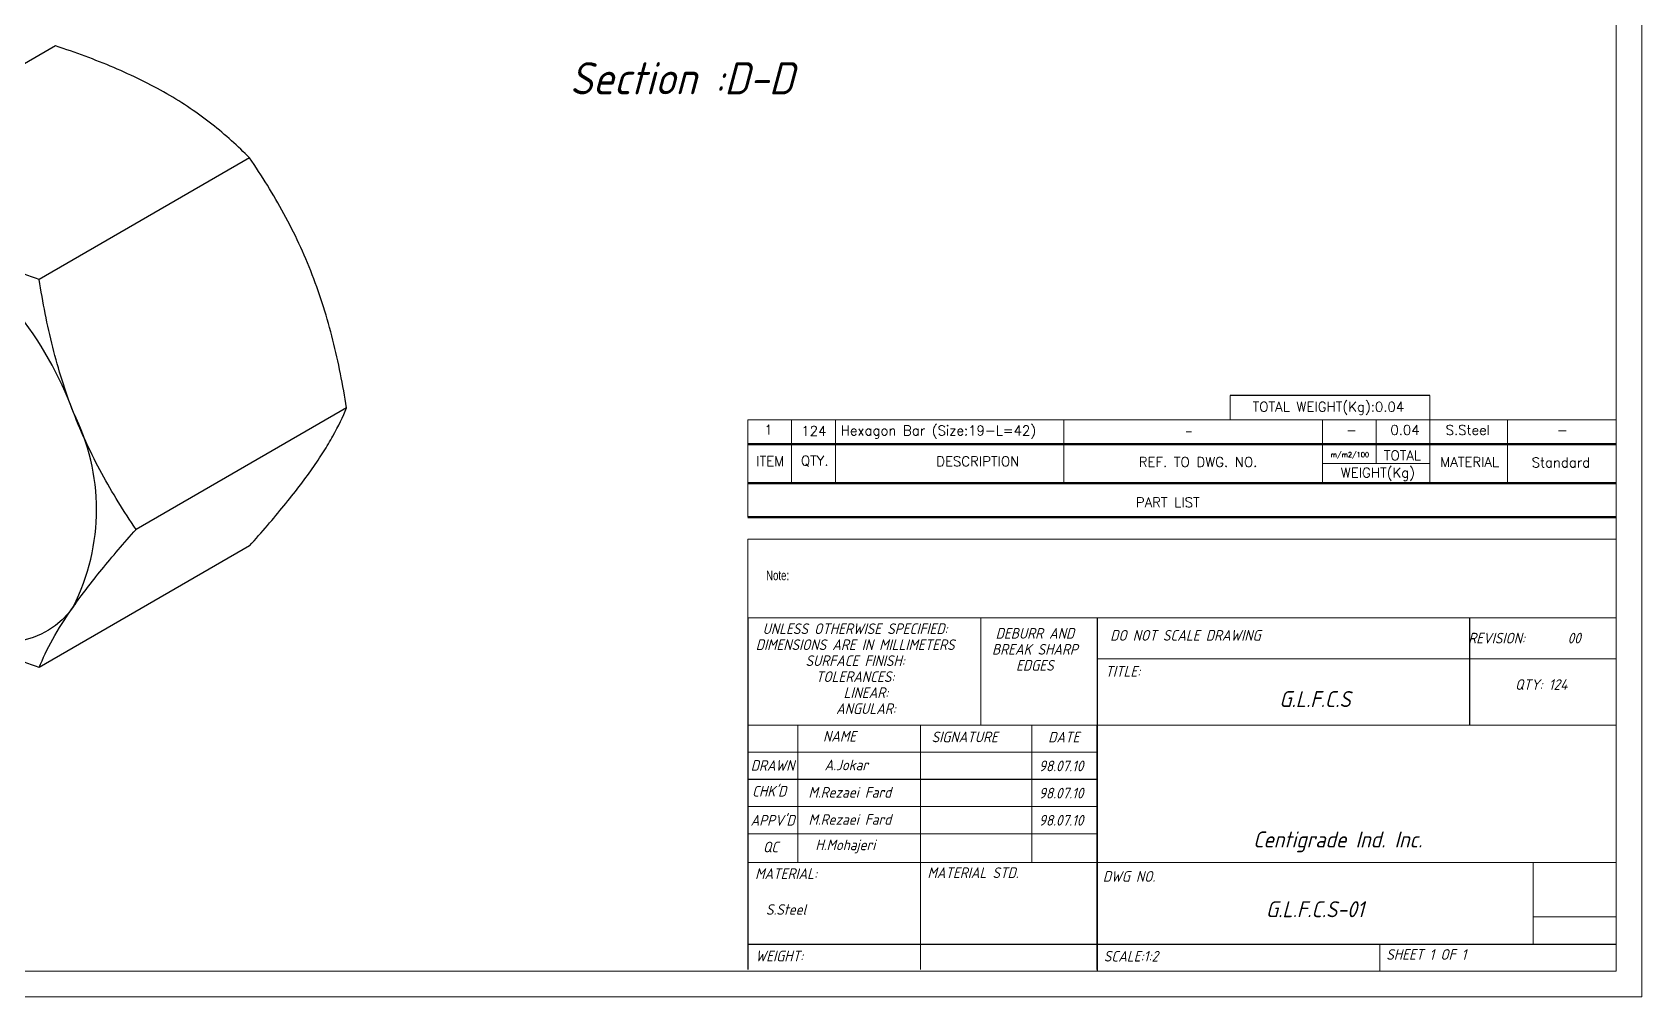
# Model space of a CAD drawing. Header units: millimetres. Extents: x 882 to 1669, y 507 to 913.
# Drawn here: x 916.5 to 972.8, y 507.2 to 540.9 of the extents above; entities that cross this region are included whole.
import ezdxf
from ezdxf.enums import TextEntityAlignment as Align

# ---------------------------------------------------------------- set-up
doc = ezdxf.new("R2010")
doc.units = ezdxf.units.MM
doc.linetypes.add('SLD-Solid', pattern=[0])
doc.layers.add('title', color=7, linetype='Continuous', lineweight=15)
doc.styles.add('GENISO', font='geniso.shx', dxfattribs={"oblique": 15})
doc.styles.add('SLDTEXTSTYLE0', font='TXT', dxfattribs={"width": 0.75})
doc.styles.add('TITLE', font='romans.shx', dxfattribs={"height": 2.5})

msp = doc.modelspace()

# ---------------------------------------------------------------- linework, layer by layer
at = {"linetype": 'Continuous', "lineweight": 25}
for p, q in [((917.3001427, 540.4544713), (909.9373934, 536.2040466)), ((924.0872702, 536.536346), (916.724521, 532.2859213)), ((927.480834, 527.789788), (920.1180847, 523.5393633)), ((924.0872702, 522.9613554), (916.724521, 518.7109307))]:
    msp.add_line(p, q, dxfattribs=at)
msp.add_line((965.3743054, 528.2254053), (958.3906722, 528.2254053))
at = {"color": 7, "linetype": 'SLD-Solid', "lineweight": 15}
for p, q in [((941.5243112, 523.2008212), (971.9007546, 523.2008212)), ((941.5243112, 523.2008212), (941.5243112, 520.4389794)), ((941.5243112, 520.4389794), (971.9007546, 520.4389794)), ((949.6664507, 520.4389794), (949.6664507, 516.6922531)), ((971.9007546, 519.0129866), (953.7375204, 519.0129866)), ((971.9007546, 516.6922531), (941.5243112, 516.6922531)), ((943.2690553, 516.6922531), (943.2690553, 511.8830224)), ((947.5617864, 516.6922531), (947.5617864, 508.1362961)), ((951.4556917, 516.6922531), (951.4556917, 511.8830224)), ((953.7375204, 515.7415913), (941.5243112, 515.7415913)), ((953.7375204, 513.8402675), (941.5243112, 513.8402675)), ((953.7375204, 512.8896056), (941.5243112, 512.8896056)), ((943.8506367, 511.8830224), (941.5243112, 511.8830224)), ((943.8506367, 511.8830224), (971.9007546, 511.8830224)), ((968.9928477, 509.0310367), (968.9928477, 511.8830224)), ((971.9007546, 509.9816986), (968.9928477, 509.9816986)), ((963.624404, 508.0803749), (963.624404, 509.0310367))]:
    msp.add_line(p, q, dxfattribs=at)
at = {"color": 7}
for p, q in [((941.5243112, 520.4389794), (941.5243112, 508.1362961)), ((953.7375204, 520.4389794), (953.7375204, 508.0803749)), ((966.7761337, 516.6922531), (966.7761337, 520.4389794)), ((953.7375204, 508.1362961), (953.7375204, 516.6922531)), ((953.7375204, 514.7909294), (941.5243112, 514.7909294)), ((941.5243112, 509.0310367), (971.9007546, 509.0310367))]:
    msp.add_line(p, q, dxfattribs=at)
at = {"linetype": 'SLD-Solid', "lineweight": 15}
for points in [[(881.5319538, 570.9359021), (972.7954952, 570.9359021), (972.7954952, 507.1856343), (881.5319538, 507.1856343)], [(882.4266944, 570.0411615), (971.9007546, 570.0411615), (971.9007546, 508.0803749), (882.4266944, 508.0803749)]]:
    msp.add_lwpolyline(points, close=True, dxfattribs=at)
at = {"linetype": 'Continuous', "lineweight": 25, "flags": 128}
msp.add_lwpolyline([(917.9263283, 520.8394041), (917.7357517, 520.5939945), (917.5265882, 520.373537), (917.2996319, 520.1788669), (917.0557432, 520.0107237), (916.7958477, 519.8697445), (916.520931, 519.7564643), (916.2320361, 519.6713131), (915.9302585, 519.6146134), (915.6167435, 519.5865801), (915.2926804, 519.5873204), (914.9592978, 519.616831), (914.6178609, 519.6749998), (914.2696647, 519.7616061), (913.91603, 519.8763219), (913.5582984, 520.0187123), (913.1978267, 520.1882359), (912.8359825, 520.3842506)], dxfattribs=at)
at = {"linetype": 'Continuous', "lineweight": 25}
for centre, radius, start, end in [((905.9832891, 523.2384576), 12.7237811, 20.17573806, 57.4134057), ((911.1786185, 524.2331518), 7.5530861, 333.29997839, 26.70002161)]:
    msp.add_arc(centre, radius, start, end, dxfattribs=at)
for points, knots in [([(921.1886813, 538.7811517), (920.615192, 539.1122201), (919.9871971, 539.4197877), (918.6808039, 539.9738987), (917.9997793, 540.2233998), (917.3001426, 540.4544717)], [0, 0, 0, 0, 0.5, 0.5, 1, 1, 1, 1]), ([(924.0872705, 536.5363462), (923.6845699, 536.9426887), (923.2451522, 537.3417157), (922.284354, 538.0951124), (921.761372, 538.4505445), (921.1886813, 538.7811517)], [0, 0, 0, 0, 0.5, 0.5, 1, 1, 1, 1]), ([(926.2790272, 532.4488099), (926.1352472, 532.8193879), (925.9793564, 533.1844494), (925.648478, 533.8948841), (925.4729978, 534.241641), (924.9199537, 535.2594962), (924.5158734, 535.9082524), (924.0872705, 536.5363462)], [0, 0, 0, 0, 0.25, 0.25, 0.5, 0.5, 1, 1, 1, 1]), ([(916.7245211, 532.2859214), (916.0206389, 532.5183955), (915.329429, 532.7720659), (914.0243663, 533.326723), (913.4086731, 533.6286341), (912.8359825, 533.9592413)], [0, 0, 0, 0, 0.5, 0.5, 1, 1, 1, 1]), ([(917.9263283, 527.6268995), (917.7825483, 527.9974775), (917.6499441, 528.375982), (917.4093251, 529.1385223), (917.3007454, 529.5239001), (917.0060844, 530.6909168), (916.8509792, 531.4834031), (916.7245211, 532.2859214)], [0, 0, 0, 0, 0.25, 0.25, 0.5, 0.5, 1, 1, 1, 1]), ([(927.4808344, 527.7897879), (927.3541187, 528.5939415), (927.1987269, 529.3873199), (926.8056998, 530.9431737), (926.5674541, 531.7054196), (926.2790272, 532.4488099)], [0, 0, 0, 0, 0.5, 0.5, 1, 1, 1, 1]), ([(926.2790272, 525.6613144), (926.4228072, 525.8658875), (926.5554114, 526.0644044), (926.7960304, 526.4449207), (926.9046101, 526.6276933), (927.1992711, 527.1561788), (927.3543763, 527.4821241), (927.4808344, 527.7897879)], [0, 0, 0, 0, 0.25, 0.25, 0.5, 0.5, 1, 1, 1, 1]), ([(920.118085, 523.5393632), (919.6886087, 524.1687368), (919.2841445, 524.8183288), (918.5469516, 526.1754998), (918.2147552, 526.8835092), (917.9263283, 527.6268995)], [0, 0, 0, 0, 0.5, 0.5, 1, 1, 1, 1]), ([(924.0872705, 522.9613552), (924.5167468, 523.4444259), (924.921211, 523.9146064), (925.6584039, 524.817998), (925.9906003, 525.2509347), (926.2790272, 525.6613144)], [0, 0, 0, 0, 0.5, 0.5, 1, 1, 1, 1]), ([(917.9263283, 520.839404), (918.0701083, 521.0439771), (918.2259992, 521.255937), (918.5568775, 521.6885589), (918.7323577, 521.9099525), (919.2854018, 522.5875994), (919.6894821, 523.0572748), (920.118085, 523.5393632)], [0, 0, 0, 0, 0.25, 0.25, 0.5, 0.5, 1, 1, 1, 1]), ([(916.7245211, 518.7109304), (916.0206389, 518.9434045), (915.329429, 519.1970749), (914.0243663, 519.751732), (913.4086731, 520.0536431), (912.8359825, 520.3842503)], [0, 0, 0, 0, 0.5, 0.5, 1, 1, 1, 1]), ([(916.7245211, 518.7109304), (916.8512368, 519.0192212), (917.0066286, 519.3456152), (917.3996557, 520.0503241), (917.6379015, 520.4290243), (917.9263283, 520.839404)], [0, 0, 0, 0, 0.5, 0.5, 1, 1, 1, 1])]:
    msp.add_open_spline(points, degree=3, knots=knots, dxfattribs=at)
at = {"layer": 'title', "color": 7}
for p, q in [((958.3906722, 527.3732767), (958.3906722, 528.2254053)), ((965.3743054, 528.2254053), (965.3743054, 527.3732767)), ((963.4996227, 527.3732767), (963.4996227, 525.8394454)), ((963.4996227, 526.5211482), (963.4996227, 525.8394454)), ((961.6249399, 525.8394454), (965.3743054, 525.8394454))]:
    msp.add_line(p, q, dxfattribs=at)
at = {"layer": 'title', "color": 0}
for p, q in [((971.9007546, 527.3732767), (941.5147065, 527.3732767)), ((941.5147065, 523.9647626), (941.5147065, 527.3732767)), ((943.0485378, 527.3732767), (943.0485378, 525.1577426)), ((944.5823692, 527.3732767), (944.5823692, 525.1577426)), ((952.5691571, 527.3732767), (952.5691571, 525.1577426)), ((961.6249399, 527.3732767), (961.6249399, 525.1577426)), ((965.3743054, 527.6135282), (965.3743054, 527.3732767)), ((965.3743054, 527.3732767), (965.3743054, 525.1577426)), ((968.1011168, 527.3732767), (968.1011168, 525.1577426))]:
    msp.add_line(p, q, dxfattribs=at)
at = {"layer": 'title', "color": 0, "const_width": 0.0852129}
for points in [[(971.9007546, 526.5211482), (941.5147065, 526.5211482)], [(971.9007546, 525.1577426), (941.5147065, 525.1577426)], [(971.9007546, 523.9647626), (941.5147065, 523.9647626)]]:
    msp.add_lwpolyline(points, dxfattribs=at)

# ---------------------------------------------------------------- texts
at = {"insert": (939.2078764, 539.3220651), "char_height": 1.125, "attachment_point": 5, "style": 'GENISO'}
msp.add_mtext('Section :D-D', dxfattribs=at)
at = {"color": 7, "linetype": 'Continuous', "lineweight": 15, "insert": (942.1578502, 522.0978954), "char_height": 0.33552773, "attachment_point": 1, "style": 'SLDTEXTSTYLE0'}
msp.add_mtext('Note:', dxfattribs=at)
at = {"color": 7, "attachment_point": 5, "style": 'GENISO'}
for s, insert, char_height in [('UNLESS OTHERWISE SPECIFIED:', (945.2732986, 520.0634414), 0.372808584), ('DEBURR AND', (951.5615284, 519.9016324), 0.37280858), ('DO NOT SCALE DRAWING', (956.8276503, 519.8312254), 0.372808584), ('REVISION:       00', (968.6920296, 519.7353869), 0.372808584), ('DIMENSIONS ARE IN MILLIMETERS', (945.2732986, 519.5042285), 0.372808584), ('BREAK SHARP', (951.5615284, 519.3424195), 0.372808584), ('SURFACE FINISH:', (945.2732986, 518.9450156), 0.372808584), ('EDGES', (951.5615284, 518.7832066), 0.37280858), ('TITLE:', (954.6385037, 518.5736558), 0.37280858), ('TOLERANCES:', (945.2732986, 518.3858028), 0.372808584), ('\\pi-1.1184,l1.4912,t1.4912;QTY:^I124', (969.088355, 518.1095494), 0.372808584), ('LINEAR:', (945.6507673, 517.8265899), 0.37280858), ('G.L.F.C.S', (961.3603061, 517.6027255), 0.55921288), ('ANGULAR:', (945.6507673, 517.2673771), 0.37280858), ('NAME', (944.7279834, 516.3011358), 0.37280858), ('SIGNATURE', (949.1069504, 516.2781132), 0.37280858), ('DATE', (952.5726216, 516.2691711), 0.37280858), ('DRAWN', (942.3832676, 515.278795), 0.37280858), ('A.Jokar', (944.9641024, 515.2977661), 0.37280858), ('98.07.10', (952.4802591, 515.2627955), 0.37280858), ("CHK'D", (942.2666228, 514.3788467), 0.37280858), ('M.Rezaei Fard', (945.0882302, 514.3400896), 0.372808584), ('98.07.10', (952.4802591, 514.3121336), 0.37280858), ("APPV'D", (942.3879772, 513.3612505), 0.37280858), ('M.Rezaei Fard', (945.0882302, 513.3894277), 0.372808584), ('98.07.10', (952.4802591, 513.3614717), 0.37280858), ('QC', (942.3155122, 512.4270179), 0.37280858), ('H.Mohajeri', (944.9297375, 512.4460737), 0.37280858), ('Centigrade Ind. Inc.', (962.1550846, 512.6052384), 0.559212876), ('MATERIAL:', (942.8594271, 511.4947935), 0.37280858), ('MATERIAL STD.', (949.3970428, 511.5269793), 0.372808584), ('DWG NO.', (954.8557068, 511.397622), 0.37280858), ('S.Steel', (942.8594271, 510.2407072), 0.37280858), ('G.L.F.C.S-01', (961.3603061, 510.2502411), 0.559212876), ('WEIGHT:', (942.6219744, 508.6132528), 0.37280858), ('SCALE:1:2', (954.9233505, 508.6053878), 0.37280858), ('SHEET 1 OF 1', (965.2556241, 508.6665331), 0.372808584)]:
    msp.add_mtext(s, dxfattribs=dict(at, insert=insert, char_height=char_height))
at = {"layer": 'title', "color": 7, "style": 'TITLE'}
for s, height, p in [('TOTAL WEIGHT(Kg):0.04', 0.340851414, (961.8307223, 527.8053556)), ('m/m2/100', 0.17042571, (962.5849679, 526.1442076)), ('TOTAL', 0.34085141, (964.4197015, 526.126999))]:
    msp.add_text(s, height=height, dxfattribs=at).set_placement(p, align=Align.MIDDLE)
at = {"layer": 'title', "style": 'TITLE'}
msp.add_text('1', height=0.3408514, dxfattribs=at).set_placement((942.0983736, 526.8568805))
msp.add_text('124', height=0.34085141, dxfattribs=at).set_placement((943.8306389, 526.9838303), align=Align.MIDDLE)
at = {"layer": 'title', "color": 7, "style": 'TITLE'}
for s, height, p in [('Hexagon Bar (Size:19-L=42)', 0.340851414, (944.7705524, 526.8280464)), ('-', 0.245413, (956.810414, 526.8444763))]:
    msp.add_text(s, height=height, dxfattribs=at).set_placement(p)
at = {"layer": 'title', "color": 0, "style": 'TITLE'}
for s, height, p in [('0.04', 0.34085141, (964.5098092, 527.0170494)), ('S.Steel', 0.34085141, (966.7079327, 527.0170494)), ('-', 0.3408514, (962.6408001, 527.0170494)), ('-', 0.3408514, (970.0179351, 527.0170494)), ('ITEM', 0.34085141, (942.3033505, 525.9258166)), ('QTY.', 0.34085141, (943.8598822, 525.9258166)), ('DESCRIPTION', 0.340851414, (949.5637698, 525.9203211)), ('REF. TO DWG. NO.', 0.340851414, (957.2710278, 525.8986163)), ('MATERIAL', 0.34085141, (966.7726945, 525.8986163)), ('Standard', 0.34085141, (969.9649483, 525.8804609)), ('WEIGHT(Kg)', 0.34085141, (963.5632743, 525.5027628)), ('PART LIST', 0.34085141, (956.2110127, 524.4850733))]:
    msp.add_text(s, height=height, dxfattribs=at).set_placement(p, align=Align.MIDDLE)

doc.saveas('drawing.dxf')
